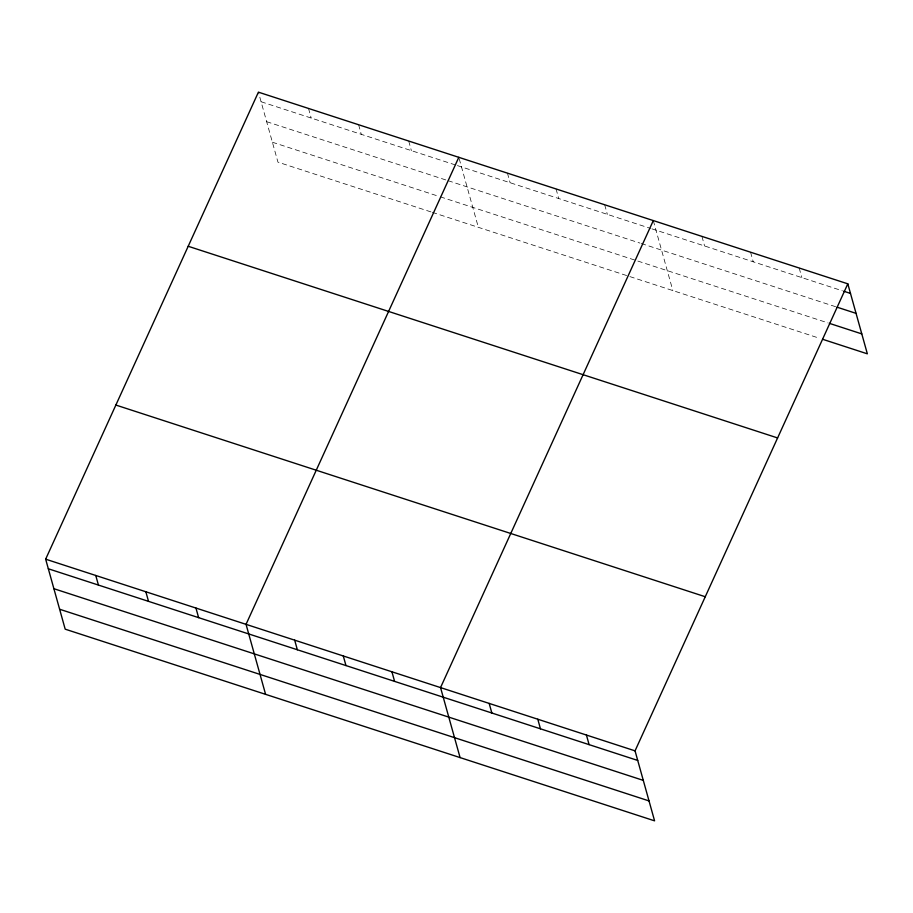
<?xml version="1.0" encoding="UTF-8"?>
<svg xmlns="http://www.w3.org/2000/svg" width="913" height="913" viewBox="0 0 913 913"><rect width="100%" height="100%" fill="white"/><g stroke="black" fill="none" stroke-linecap="round" stroke-linejoin="round"><path stroke-width="0.68" stroke-dasharray="4.57 3.42" d="M261.095 101.754L456.066 165.162M457.424 165.595L650.581 228.421M651.939 228.855L842.379 290.791M266.653 121.68L446.742 180.249M448.1 180.694L639.945 243.075M641.291 243.52L835.794 306.768M272.394 142.223L438.936 196.386M440.294 196.82L828.023 322.917M430.959 211.907L277.951 162.149L258.413 92.156M432.317 212.352L818.721 338.015M799.183 268.011L801.865 277.609M750.554 252.205L753.236 261.803M701.926 236.387L704.608 245.985M653.309 220.581L672.847 290.574M604.68 204.763L607.362 214.361M556.051 188.945L558.733 198.543M507.434 173.139L510.116 182.737M459.193 158.691L478.355 227.326M408.704 141.036L411.386 150.634M358.615 124.739L361.286 134.337M308.514 108.442L311.196 118.039"/><path stroke-width="1.37" d="M847.812 283.829L635.049 750.851L654.587 820.844L65.188 629.171L45.65 559.178L258.413 92.156L847.812 283.829L867.35 353.822L822.773 339.328M458.805 157.321L246.042 624.344L265.592 694.337M653.309 220.581L440.545 687.592L460.084 757.596M843.738 291.224L850.482 293.427M837.141 307.213L856.052 313.353M829.369 323.35L861.781 333.896M188.204 246.27L777.591 437.943M115.86 405.052L705.258 596.737M45.65 559.178L635.049 750.851M48.332 568.776L637.719 760.449M53.89 588.702L643.288 780.375M59.63 609.245L649.017 800.918M586.42 735.033L589.102 744.631M537.791 719.227L540.473 728.825M489.163 703.409L491.845 713.007M391.917 671.785L394.599 681.383M343.288 655.968L345.97 665.566M294.671 640.161L297.353 649.759M195.941 608.047L198.623 617.645M145.852 591.761L148.522 601.359M95.751 575.464L98.433 585.062"/></g></svg>
